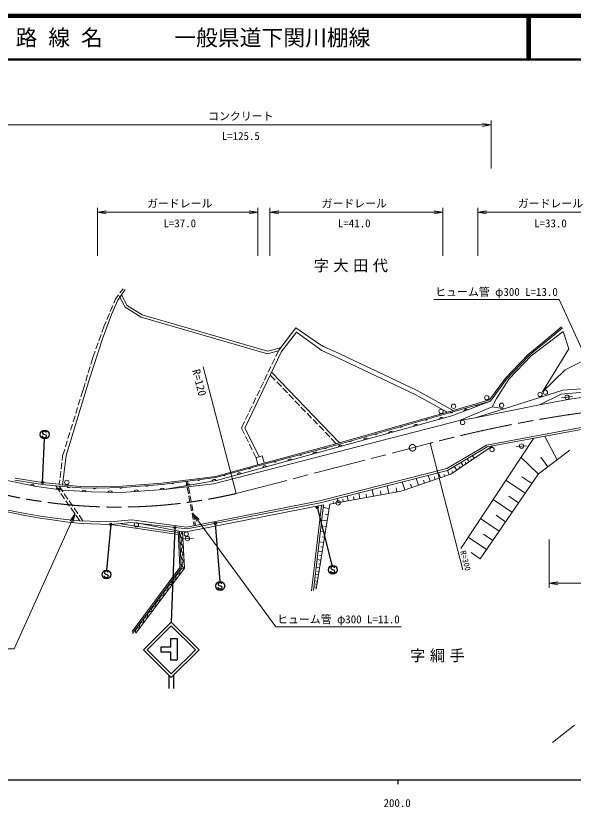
# Model space of a CAD drawing. Units: millimetres, scale not verified. Extents: x 40000 to 680000, y 20000 to 380000.
# Drawn here: x 180414 to 308209, y 198715 to 380000 of the extents above; entities that cross this region are included whole.
import ezdxf
from ezdxf.enums import TextEntityAlignment as Align

# ---------------------------------------------------------------- set-up
doc = ezdxf.new("R2010")
doc.units = ezdxf.units.MM
doc.header["$LTSCALE"] = 1000
doc.linetypes.add('CHAIN', pattern=[18.5, 12, -1.5, 3.5, -1.5])
for name, color, linetype, lineweight in [('M-BMK', 2, 'CHAIN', 13), ('M-STR-HTXT', 7, 'Continuous', 13), ('M-STR-STRC', 7, 'Continuous', 25), ('M-TTL', 2, 'Continuous', 140), ('M-TTL-BAND', 7, 'Continuous', 25), ('M-TTL-LINE', 7, 'Continuous', 50), ('M-WORK', 1, 'Continuous', 13)]:
    doc.layers.add(name, color=color, linetype=linetype, lineweight=lineweight)
doc.layers.add('M-BMK-HTXT', color=7, linetype='Continuous')
doc.layers.add('M-TTL-TXT', color=7, linetype='Continuous')
doc.styles.add('ＭＳ ゴシック', font='')
doc.styles.get('ＭＳ ゴシック').set_extended_font_data('MS Gothic')

# ---------------------------------------------------------------- blocks, each defined once
blk = doc.blocks.new('open_arrow')
at = {"color": 0, "linetype": 'Continuous', "lineweight": -2}
blk.add_lwpolyline([(7.5, 1.25), (0, 0), (7.5, -1.25)], dxfattribs=at)

msp = doc.modelspace()

# ---------------------------------------------------------------- linework, layer by layer
at = {"layer": 'M-BMK'}
msp.add_line((230921, 270562), (275391, 282083), dxfattribs=at)
msp.add_circle((271368, 281041), 750, dxfattribs=at)
for centre, radius, start, end in [((351647, -8063), 300000, 90.46106, 104.72553), ((203790, 387455), 120000, 244.63823, 283.06718)]:
    msp.add_arc(centre, radius, start, end, dxfattribs=at)
at = {"layer": 'M-STR-HTXT'}
for p, q in [((289393, 345000), (289393, 356000)), ((175000, 355000), (289393, 355000)), ((199105, 325000), (199105, 336000)), ((235915, 325000), (235915, 336000)), ((238685, 325000), (238685, 336000)), ((278320, 325000), (278320, 336000)), ((286335, 325000), (286335, 336000)), ((199105, 335000), (235915, 335000)), ((238685, 335000), (278320, 335000)), ((286335, 335000), (318743, 335000)), ((230921, 270562), (223400, 299589)), ((282911, 253056), (275391, 282083)), ((302683, 260000), (302683, 249000)), ((302683, 250000), (337948, 250000))]:
    msp.add_line(p, q, dxfattribs=at)
for points in [[(316168, 290647), (305000, 315000), (276250, 315000)], [(194000, 266000), (180000, 235000), (151250, 235000)], [(221000, 266000), (240000, 240000), (268750, 240000)]]:
    msp.add_lwpolyline(points, dxfattribs=at)
at = {"layer": 'M-STR-STRC'}
for p, q in [((186696, 284703), (186567, 284564)), ((186827, 284796), (186696, 284703)), ((186993, 284829), (186827, 284796)), ((187109, 284813), (186993, 284829)), ((187253, 284740), (187109, 284813)), ((187363, 284666), (187253, 284740)), ((187397, 284554), (187363, 284666)), ((186554, 283676), (186515, 283786)), ((186567, 284564), (186551, 284450)), ((186551, 284450), (186637, 284268)), ((186638, 283498), (186554, 283676)), ((186558, 273085), (187013, 283046)), ((186637, 284268), (186788, 284195)), ((186741, 283424), (186638, 283498)), ((186887, 283349), (186741, 283424)), ((186788, 284195), (187320, 284006)), ((187007, 283332), (186887, 283349)), ((187175, 283361), (187007, 283332)), ((187300, 283457), (187175, 283361)), ((187371, 283606), (187300, 283457)), ((187320, 284006), (187400, 283834)), ((187400, 283834), (187371, 283606)), ((249506, 267405), (252873, 254149)), ((202187, 263504), (201209, 253041)), ((226145, 263721), (227225, 250403)), ((216860, 262777), (216067, 241135)), ((252921, 253824), (252790, 253731)), ((253087, 253857), (252921, 253824)), ((253203, 253841), (253087, 253857)), ((253347, 253768), (253203, 253841)), ((200718, 252511), (200702, 252398)), ((200702, 252398), (200787, 252215)), ((200846, 252650), (200718, 252511)), ((200787, 252215), (200938, 252142)), ((200977, 252743), (200846, 252650)), ((200938, 252142), (201470, 251953)), ((201143, 252776), (200977, 252743)), ((201259, 252760), (201143, 252776)), ((201403, 252687), (201259, 252760)), ((201513, 252613), (201403, 252687)), ((201547, 252501), (201513, 252613)), ((252648, 252704), (252609, 252814)), ((252661, 253592), (252645, 253478)), ((252645, 253478), (252731, 253296)), ((252732, 252526), (252648, 252704)), ((252790, 253731), (252661, 253592)), ((252731, 253296), (252882, 253223)), ((252835, 252452), (252732, 252526)), ((252981, 252377), (252835, 252452)), ((252882, 253223), (253414, 253034)), ((253101, 252361), (252981, 252377)), ((253269, 252389), (253101, 252361)), ((253394, 252485), (253269, 252389)), ((253457, 253694), (253347, 253768)), ((253465, 252634), (253394, 252485)), ((253414, 253034), (253494, 252862)), ((253491, 253582), (253457, 253694)), ((253494, 252862), (253465, 252634)), ((200704, 251623), (200665, 251733)), ((200788, 251445), (200704, 251623)), ((200891, 251372), (200788, 251445)), ((201037, 251297), (200891, 251372)), ((201158, 251280), (201037, 251297)), ((201325, 251308), (201158, 251280)), ((201450, 251404), (201325, 251308)), ((201521, 251553), (201450, 251404)), ((201470, 251953), (201551, 251781)), ((201551, 251781), (201521, 251553)), ((226830, 248984), (226791, 249094)), ((226844, 249873), (226828, 249759)), ((226828, 249759), (226913, 249577)), ((226914, 248807), (226830, 248984)), ((226972, 250011), (226844, 249873)), ((226913, 249577), (227064, 249503)), ((227017, 248733), (226914, 248807)), ((227103, 250104), (226972, 250011)), ((227164, 248658), (227017, 248733)), ((227064, 249503), (227597, 249315)), ((227269, 250138), (227103, 250104)), ((227284, 248641), (227164, 248658)), ((227385, 250121), (227269, 250138)), ((227451, 248670), (227284, 248641)), ((227529, 250049), (227385, 250121)), ((227576, 248766), (227451, 248670)), ((227639, 249974), (227529, 250049)), ((227647, 248915), (227576, 248766)), ((227597, 249315), (227677, 249142)), ((227674, 249863), (227639, 249974)), ((227677, 249142), (227647, 248915)), ((215988, 235345), (215988, 237359)), ((215988, 237359), (217426, 237359)), ((217426, 237359), (217426, 232373)), ((213687, 235345), (213687, 234195)), ((215988, 235345), (213687, 235345)), ((215988, 234195), (213687, 234195)), ((215988, 232373), (215988, 234195)), ((217426, 232373), (215988, 232373)), ((215567, 225907), (215567, 228907)), ((216567, 228907), (216567, 225907))]:
    msp.add_line(p, q, dxfattribs=at)
for points in [[(216067, 228407), (209703, 234771), (216067, 241135), (222431, 234771)], [(216067, 229256), (210552, 234771), (216067, 240287), (221583, 234771)]]:
    msp.add_lwpolyline(points, close=True, dxfattribs=at)
for centre, radius in [((187025, 284078), 1000), ((186558, 273085), 250), ((249506, 267405), 250), ((202187, 263504), 250), ((216860, 262777), 250), ((226145, 263721), 250), ((253119, 253106), 1000), ((201175, 252025), 1000), ((227301, 249386), 1000)]:
    msp.add_circle(centre, radius, dxfattribs=at)
at = {"layer": 'M-TTL'}
msp.add_line((680000, 380000), (40000, 380000), dxfattribs=at)
at = {"layer": 'M-TTL-BAND'}
for p, q in [((40000, 205000), (579000, 205000)), ((268000, 205000), (268000, 204000))]:
    msp.add_line(p, q, dxfattribs=at)
at = {"layer": 'M-TTL-LINE'}
for p, q in [((297750, 380000), (297750, 370000)), ((298250, 380000), (298250, 370000)), ((40000, 370000), (680000, 370000))]:
    msp.add_line(p, q, dxfattribs=at)
at = {"layer": 'M-WORK'}
for p, q in [((203827, 314855), (205469, 317294)), ((205000, 317482), (204292, 316522)), ((203995, 316120), (203288, 315160)), ((204142, 315838), (205485, 313248)), ((204675, 316114), (205941, 313671)), ((202664, 313677), (202083, 312295)), ((202373, 311572), (203827, 314855)), ((203288, 315160), (202858, 314138)), ((205941, 313671), (209392, 311534)), ((201889, 311834), (201308, 310451)), ((205485, 313248), (209145, 310981)), ((200262, 306013), (202373, 311572)), ((209145, 310981), (238086, 302566)), ((209392, 311534), (238096, 303188)), ((200684, 308968), (200141, 307451)), ((201114, 309990), (200684, 308968)), ((240714, 303439), (244631, 308524)), ((244631, 308524), (250007, 304748)), ((305550, 308762), (301718, 305571)), ((305742, 308531), (301910, 305340)), ((199972, 306980), (199467, 305568)), ((241314, 303070), (244777, 307566)), ((244777, 307566), (250561, 303352)), ((305941, 307665), (298577, 302083)), ((307184, 303701), (305941, 307665)), ((197283, 296877), (200262, 306013)), ((199298, 305097), (198792, 303685)), ((250007, 304748), (250977, 304261)), ((301718, 305571), (299108, 303408)), ((301910, 305340), (299298, 303177)), ((198624, 303214), (198081, 301697)), ((232938, 285568), (241314, 303070)), ((238086, 302566), (240609, 303218)), ((238096, 303188), (241124, 303971)), ((239998, 301942), (240714, 303439)), ((250561, 303352), (254245, 301666)), ((250977, 304261), (254667, 302573)), ((299108, 303408), (297874, 302396)), ((299298, 303177), (298079, 302176)), ((301141, 293874), (307184, 303701)), ((198081, 301697), (197609, 300144)), ((239135, 300138), (239782, 301491)), ((254245, 301666), (271992, 293255)), ((254667, 302573), (272449, 294145)), ((297874, 302396), (292709, 296962)), ((298079, 302176), (292940, 296769)), ((298577, 302083), (293464, 296735)), ((312430, 301958), (306363, 298908)), ((197464, 299666), (197028, 298231)), ((238271, 298334), (238919, 299687)), ((196882, 297752), (196446, 296317)), ((237408, 296530), (238056, 297883)), ((238750, 297713), (239908, 296511)), ((239073, 298388), (254652, 282194)), ((306363, 298908), (301141, 293874)), ((191994, 279257), (197283, 296877)), ((196301, 295839), (195829, 294286)), ((236545, 294726), (237192, 296079)), ((240254, 296150), (241294, 295069)), ((292709, 296962), (289053, 292009)), ((292940, 296769), (289234, 291749)), ((293464, 296735), (290641, 292373)), ((195829, 294286), (195336, 292697)), ((235682, 292922), (236329, 294275)), ((241641, 294709), (242681, 293628)), ((272449, 294145), (280671, 289590)), ((292389, 289965), (305816, 294280)), ((305476, 293358), (315249, 294139)), ((305816, 294280), (314447, 294890)), ((195188, 292219), (194743, 290787)), ((234818, 291118), (235466, 292471)), ((243027, 293268), (244067, 292187)), ((271992, 293255), (279314, 289199)), ((289053, 292009), (279426, 289231)), ((290641, 292373), (289637, 290418)), ((300473, 290887), (305476, 293358)), ((300473, 290887), (307892, 292287)), ((305564, 292455), (306804, 292633)), ((306804, 292633), (308043, 292811)), ((307892, 292287), (313310, 293037)), ((194595, 290309), (194150, 288876)), ((233955, 289314), (234602, 290667)), ((244414, 291826), (245454, 290745)), ((245801, 290385), (246841, 289304)), ((289234, 291749), (279508, 288943)), ((282178, 287275), (289637, 290418)), ((285712, 287932), (300473, 290887)), ((289637, 290418), (292389, 289965)), ((194002, 288399), (193558, 286966)), ((233092, 287510), (233739, 288863)), ((247187, 288944), (248227, 287863)), ((279426, 289231), (253781, 281947)), ((279508, 288943), (253861, 281657)), ((292389, 289965), (285712, 287932)), ((193410, 286489), (192965, 285056)), ((225763, 272761), (282178, 287275)), ((232160, 285562), (232876, 287059)), ((248574, 287503), (249614, 286422)), ((285712, 287932), (282178, 287275)), ((232859, 284151), (232160, 285562)), ((236181, 279016), (232938, 285568)), ((249960, 286061), (251000, 284980)), ((251347, 284620), (252387, 283539)), ((288360, 281666), (310431, 285735)), ((288520, 281238), (310512, 285293)), ((192817, 284579), (192372, 283146)), ((233746, 282358), (233080, 283703)), ((252734, 283179), (253891, 281976)), ((282417, 257988), (299104, 283189)), ((304544, 278323), (301700, 283668)), ((192224, 282668), (191779, 281236)), ((234633, 280566), (233967, 281910)), ((253781, 281947), (235915, 277174)), ((253861, 281657), (235994, 276885)), ((279205, 276264), (288360, 281666)), ((279378, 275843), (288520, 281238)), ((280159, 274999), (289654, 281447)), ((295115, 281352), (296365, 281430)), ((296365, 281430), (297615, 281508)), ((191631, 280758), (191138, 279169)), ((191148, 272498), (191994, 279257)), ((235553, 278706), (234855, 280118)), ((235553, 278706), (236898, 279196)), ((236898, 279196), (237369, 277563)), ((285518, 278638), (285116, 279229)), ((300219, 275097), (307431, 280476)), ((190962, 277666), (190787, 276176)), ((191138, 279169), (191020, 278163)), ((235915, 277174), (235553, 278706)), ((283002, 276929), (282491, 277680)), ((283668, 277382), (283442, 277715)), ((284335, 277834), (283882, 278501)), ((284926, 278236), (284725, 278532)), ((300217, 275095), (296236, 278858)), ((302380, 276709), (300767, 278873)), ((190729, 275680), (190554, 274190)), ((235915, 277174), (226179, 274496)), ((235994, 276885), (226238, 274201)), ((250067, 268899), (279205, 276264)), ((250166, 268460), (279378, 275843)), ((279754, 274861), (279412, 275864)), ((280652, 275333), (280364, 275757)), ((281499, 275908), (280924, 276755)), ((282250, 276419), (281995, 276794)), ((180257, 274063), (186558, 273085)), ((226179, 274496), (213901, 272943)), ((226238, 274201), (213932, 272645)), ((268796, 271129), (280159, 274999)), ((272757, 272478), (272227, 274036)), ((275439, 273391), (274983, 274732)), ((276594, 273784), (276397, 274362)), ((277748, 274178), (277355, 275332)), ((278751, 274519), (278580, 275021)), ((286850, 255605), (300219, 275097)), ((298691, 272869), (296465, 274396)), ((180180, 273619), (186500, 272639)), ((186500, 272639), (190331, 272239)), ((186558, 273085), (190377, 272687)), ((189553, 272320), (190470, 270987)), ((190331, 272239), (191226, 270937)), ((190495, 273693), (190377, 272687)), ((190377, 272687), (190681, 272536)), ((195348, 272147), (190681, 272536)), ((198991, 272077), (195348, 272147)), ((204863, 272218), (198991, 272077)), ((213901, 272943), (204863, 272218)), ((213932, 272645), (204879, 271918)), ((214384, 271519), (225763, 272761)), ((219612, 272464), (219448, 273342)), ((219981, 270499), (219704, 271973)), ((219909, 272512), (219746, 273380)), ((220277, 270546), (220001, 272021)), ((265915, 270594), (265588, 272358)), ((269642, 271417), (269025, 273227)), ((271200, 271947), (270934, 272726)), ((274098, 272935), (273870, 273605)), ((297164, 270644), (292785, 273647)), ((190753, 270575), (191604, 269339)), ((191510, 270525), (192360, 269289)), ((198992, 271777), (195333, 271847)), ((204879, 271918), (198992, 271777)), ((252444, 268093), (268796, 271129)), ((259312, 269368), (259064, 270709)), ((260850, 269654), (260707, 270423)), ((262388, 269939), (262102, 271477)), ((264151, 270267), (263988, 271148)), ((267795, 270943), (267620, 271883)), ((191887, 268927), (192737, 267692)), ((192643, 268877), (193493, 267642)), ((219627, 262893), (250067, 268899)), ((219714, 262452), (250166, 268460)), ((220349, 268533), (220073, 270007)), ((220646, 268581), (220369, 270055)), ((253276, 268248), (253181, 268757)), ((254294, 268437), (254105, 269456)), ((255463, 268654), (255355, 269238)), ((256632, 268871), (256415, 270039)), ((257972, 269120), (257848, 269790)), ((294161, 266264), (289853, 269219)), ((295662, 268454), (293473, 269956)), ((177855, 266928), (182572, 265995)), ((193020, 267280), (193871, 266044)), ((193777, 267230), (194627, 265994)), ((219849, 261872), (250941, 267939)), ((220718, 266567), (220442, 268041)), ((221014, 266615), (220738, 268089)), ((250502, 267853), (248224, 248292)), ((250941, 267939), (248664, 248378)), ((249294, 248654), (252444, 268093)), ((252284, 267106), (250871, 267335)), ((177760, 266488), (182491, 265552)), ((182491, 265552), (186022, 264956)), ((182572, 265995), (186090, 265400)), ((186022, 264956), (188746, 264522)), ((186090, 265400), (188811, 265025)), ((188811, 265025), (191891, 264634)), ((194154, 265632), (195071, 264299)), ((194910, 265582), (195806, 264280)), ((221087, 264601), (220810, 266076)), ((221383, 264649), (221106, 266124)), ((252055, 265693), (251349, 265808)), ((291206, 261957), (286969, 264863)), ((292684, 264111), (290530, 265588)), ((188746, 264522), (191820, 264111)), ((191820, 264111), (195394, 263728)), ((191891, 264634), (195104, 264298)), ((202218, 264114), (195104, 264298)), ((202187, 263504), (195394, 263728)), ((206784, 263926), (202187, 263504)), ((217650, 261202), (202187, 263504)), ((206956, 264520), (202218, 264114)), ((203977, 263668), (217603, 261640)), ((219714, 262452), (206784, 263926)), ((219627, 262893), (206956, 264520)), ((218668, 261790), (209222, 263648)), ((221343, 263232), (221179, 264110)), ((221638, 263290), (221475, 264158)), ((251826, 264280), (250540, 264488)), ((251618, 262993), (250974, 263097)), ((218041, 253600), (217609, 261998)), ((218337, 253470), (217914, 261938)), ((218668, 261790), (219849, 261872)), ((251409, 261707), (250238, 261896)), ((289753, 259838), (287635, 261291)), ((218411, 260206), (219768, 260254)), ((219768, 260254), (221124, 260302)), ((251029, 259364), (249963, 259537)), ((251219, 260535), (250634, 260630)), ((288300, 257719), (284132, 260578)), ((250857, 258297), (250323, 258384)), ((250684, 257231), (249713, 257388)), ((250526, 256260), (250041, 256339)), ((286871, 255635), (284787, 257065)), ((250369, 255289), (249485, 255432)), ((250226, 254405), (249784, 254477)), ((207085, 238944), (218041, 253600)), ((207136, 238527), (218337, 253470)), ((249822, 251912), (249089, 252030)), ((250082, 253521), (249278, 253652)), ((249952, 252716), (249550, 252782)), ((249584, 250446), (248917, 250554)), ((249703, 251179), (249336, 251238)), ((249368, 249112), (248761, 249211)), ((249476, 249779), (249142, 249833)), ((303500, 213500), (308500, 217500))]:
    msp.add_line(p, q, dxfattribs=at)
for points in [[(289234, 291749), (280382, 288348), (226413, 273580), (214384, 271519), (204533, 270839), (197661, 270921), (191188, 271319), (184691, 272281), (177748, 273735), (173541, 274993)], [(186500, 272639), (190331, 272239), (195333, 271847), (198992, 271777), (204879, 271918), (213932, 272645), (226238, 274201), (235994, 276885), (253861, 281657), (279508, 288943), (289234, 291749)], [(218668, 261790), (219067, 253432), (207949, 238586)]]:
    msp.add_lwpolyline(points, dxfattribs=at)
for centre in [(300604, 293266), (301839, 293766), (288394, 292521), (306804, 292633), (280771, 290551), (291795, 290785), (277933, 289378), (282835, 286845), (289619, 280644), (296365, 281430), (192109, 273118), (254294, 268437), (208064, 263417), (219499, 261272), (219768, 260254)]:
    msp.add_circle(centre, 500, dxfattribs=at)
for centre, radius, start, end in [((286027, 290963), 283, 224.16984, 348.02487), ((280262, 289299), 283, 224.16984, 348.02487), ((283729, 289349), 567, 49.08919, 172.94422), ((274492, 287656), 283, 223.9298, 347.78483), ((278024, 287427), 567, 43.37676, 167.23178), ((266450, 284259), 567, 43.37676, 167.23178), ((268720, 286017), 283, 223.9298, 347.78483), ((272237, 285843), 567, 43.37676, 167.23178), ((260663, 282676), 567, 43.37676, 167.23178), ((262948, 284377), 283, 223.9298, 347.78483), ((251397, 281137), 283, 223.02783, 346.88285), ((254876, 281092), 567, 43.37676, 167.23178), ((257177, 282738), 283, 223.9298, 347.78483), ((245600, 279589), 283, 223.02783, 346.88285), ((249088, 279508), 567, 43.37676, 167.23178), ((239803, 278040), 283, 223.02783, 346.88285), ((243301, 277925), 567, 43.37676, 167.23178), ((234009, 276477), 283, 223.45573, 347.31076), ((237514, 276341), 567, 43.37676, 167.23178), ((222349, 273843), 283, 215.27813, 339.13316), ((225902, 273222), 567, 37.79503, 161.65005), ((228224, 274886), 283, 223.45573, 347.31076), ((231727, 274757), 567, 43.37676, 167.23178), ((184088, 272135), 567, 16.24237, 140.0974), ((192483, 272204), 283, 203.5963, 327.45132), ((210433, 272498), 283, 212.66411, 336.51913), ((216396, 273091), 283, 215.27813, 339.13316), ((219988, 272209), 567, 37.79503, 161.65005), ((190034, 271221), 567, 19.65301, 143.50804), ((196035, 270754), 567, 24.54785, 148.40288), ((198466, 271921), 283, 206.97078, 330.82581), ((202045, 270602), 567, 27.3881, 151.24313), ((204459, 272041), 283, 209.44185, 333.29687), ((208058, 270815), 567, 32.02235, 155.87738), ((214044, 271228), 567, 32.02235, 155.87738), ((219158, 260976), 950, 121.008, 244.45481), ((219237, 259304), 950, 121.008, 244.45481), ((219317, 257632), 950, 121.008, 244.45481), ((219397, 255961), 950, 121.008, 244.45481), ((219477, 254289), 950, 121.008, 244.45481), ((217955, 251368), 847, 77.36947, 208.97768), ((218882, 252606), 847, 77.36947, 208.97768), ((217029, 250131), 847, 77.36947, 208.97768), ((215176, 247657), 847, 77.36947, 208.97768), ((216102, 248894), 847, 77.36947, 208.97768), ((214249, 246419), 847, 77.36947, 208.97768), ((212396, 243945), 847, 77.36947, 208.97768), ((213323, 245182), 847, 77.36947, 208.97768), ((211470, 242708), 847, 77.36947, 208.97768), ((210544, 241471), 847, 77.36947, 208.97768), ((208691, 238996), 847, 77.36947, 208.97768), ((209617, 240233), 847, 77.36947, 208.97768)]:
    msp.add_arc(centre, radius, start, end, dxfattribs=at)

# ---------------------------------------------------------------- block references
at = {"layer": 'M-STR-HTXT', "xscale": 267, "yscale": 267}
for p, rotation in [((289393, 355000), 180), ((235915, 335000), 180), ((278320, 335000), 180), ((194000, 266000), 245.7), ((221000, 266000), 306.2)]:
    msp.add_blockref('open_arrow', p, dxfattribs=dict(at, rotation=rotation))
for p in [(199105, 335000), (238685, 335000), (286335, 335000), (302683, 250000)]:
    msp.add_blockref('open_arrow', p, dxfattribs=at)

# ---------------------------------------------------------------- texts
at = {"layer": 'M-BMK-HTXT', "char_height": 2566, "attachment_point": 5, "style": 'ＭＳ ゴシック'}
for s, insert in [('\\T1.29;字大田代', (257732, 322654)), ('\\T1.29;字綱手', (277591, 233334))]:
    msp.add_mtext(s, dxfattribs=dict(at, insert=insert))
at = {"layer": 'M-STR-HTXT', "style": 'ＭＳ ゴシック'}
for s, p in [('コンクリート', (232000, 357000)), ('ガードレール', (218000, 337000)), ('ガードレール', (258000, 337000)), ('ガードレール', (303000, 337000)), ('ヒューム管 φ300 L=13.0', (290625, 316750)), ('ヒューム管 φ300 L=11.0', (254375, 241750))]:
    msp.add_text(s, height=1833, dxfattribs=at).set_placement(p, align=Align.MIDDLE_CENTER)
for s, p in [('L=125.5', (232000, 351000)), ('L=37.0', (218000, 331000)), ('L=41.0', (258000, 331000)), ('L=33.0', (303000, 331000))]:
    msp.add_text(s, height=1833, dxfattribs=at).set_placement(p, align=Align.BOTTOM_CENTER)
for s, height, p in [('R=120', 1833, (222492, 295987)), ('R=300', 1320, (283533, 255183))]:
    msp.add_text(s, height=height, rotation=284.525, dxfattribs=at).set_placement(p, align=Align.MIDDLE_CENTER)
at = {"layer": 'M-TTL-BAND', "style": 'ＭＳ ゴシック'}
msp.add_text('200.0', height=1833, dxfattribs=at).set_placement((267844, 198195), align=Align.BOTTOM_CENTER)
at = {"layer": 'M-TTL-TXT', "style": 'ＭＳ ゴシック'}
for s, p in [('路 線 名', (180380, 375000)), ('一般県道下関川棚線', (216734, 375000))]:
    msp.add_text(s, height=3666, dxfattribs=at).set_placement(p, align=Align.MIDDLE_LEFT)

doc.saveas('drawing.dxf')
